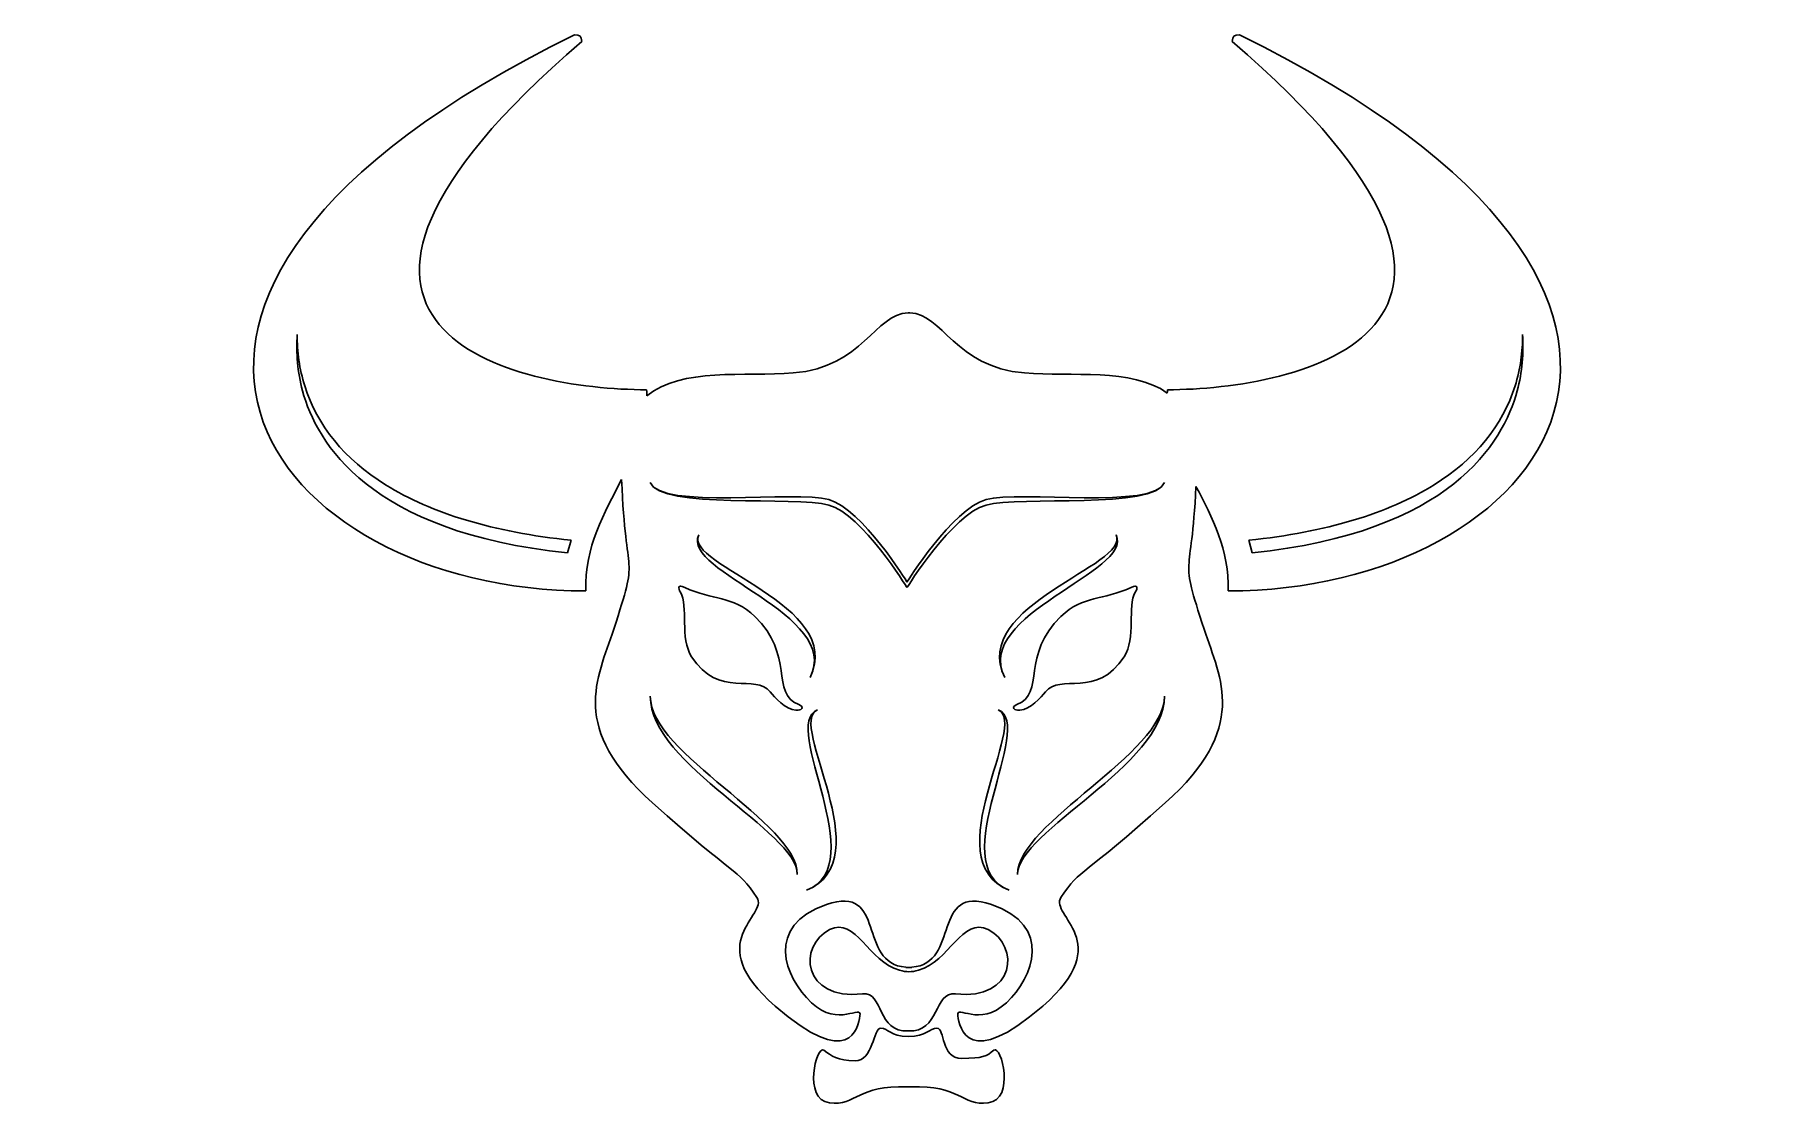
# Model space of a CAD drawing. Extents: x -102 to 712, y -1 to 499.
import ezdxf

# ---------------------------------------------------------------- set-up
doc = ezdxf.new("R2010")
doc.units = 0
doc.layers.add('bullhead-vector-2', color=7, linetype='CONTINUOUS')

msp = doc.modelspace()

# ---------------------------------------------------------------- linework, layer by layer
at = {"layer": 'bullhead-vector-2', "color": 7}
for points in [[(305.5272, 368.8728), (305.5272, 368.8632)], [(306.2904, 368.8632), (306.2904, 368.8728)], [(592.3032, 358.8192), (592.3032, 358.8192)], [(425.268, 289.7736), (425.268, 289.7736)], [(148.2, 262.7496), (146.58648, 256.9104)], [(402.5712, 265.2408), (402.5712, 265.2408)], [(464.5056, 262.7496), (466.1208, 256.9104)], [(411.5688, 238.47384), (411.5688, 238.47384)], [(259.7688, 198.68616), (259.7688, 198.68616)], [(185.16936, 189.99552), (185.16936, 189.99552)], [(253.1952, 183.39192), (253.1952, 183.39192)], [(347.5704, 183.62904), (347.5704, 183.62904)], [(356.6184, 106.7184), (356.6184, 106.7184)], [(258.1632, 99.36), (258.1632, 99.36)], [(304.4568, 63.47352), (304.4568, 63.3216)], [(307.26, 63.3216), (307.26, 63.47352)], [(284.2032, 51.01032), (284.2032, 51.01032)], [(306.8376, 7.617192), (304.9776, 7.617192)], [(342.9384, 0.1575), (342.9384, 0.1575)]]:
    msp.add_lwpolyline(points, dxfattribs=at)
for points in [[(149.84904, 498.66), (-102.07032, 375.0552), (8.553744, 239.09256), (155.0232, 239.09256)], [(153.16872, 495.5688), (152.89032, 498.1464), (152.44128, 498.5664), (149.84904, 498.66)], [(454.9968, 239.09256), (601.4664, 239.09256), (712.0896, 375.0552), (460.1712, 498.66)], [(460.1712, 498.66), (457.5768, 498.5664), (457.128, 498.1464), (456.8496, 495.5688)], [(183.45288, 333.0312), (123.19584, 333.0312), (-4.269384, 360.0696), (153.16872, 495.5688)], [(456.8496, 495.5688), (614.2896, 360.0696), (486.8232, 333.0312), (426.5664, 333.0312)], [(305.5272, 368.8632), (289.9944, 368.5968), (284.7984, 343.6248), (251.9208, 340.8432)], [(305.9088, 368.868), (305.7816, 368.8656), (305.6592, 368.88), (305.5272, 368.8728)], [(306.2904, 368.8728), (306.1632, 368.88), (306.036, 368.8656), (305.9088, 368.868)], [(359.8968, 340.8432), (327.0216, 343.6248), (321.8232, 368.5968), (306.2904, 368.8632)], [(22.877808, 332.508), (20.510616, 341.3352), (19.798128, 350.2032), (20.403744, 358.824)], [(20.403744, 358.824), (20.307192, 350.832), (21.376872, 342.7464), (23.867808, 334.8024)], [(592.3032, 358.8192), (592.3992, 350.8296), (591.3288, 342.744), (588.8376, 334.8024)], [(589.8288, 332.508), (592.1952, 341.3328), (592.908, 350.1984), (592.3032, 358.8192)], [(251.9208, 340.8432), (229.32096, 338.9232), (199.7952, 343.6752), (183.57384, 330.132)], [(426.5016, 331.4856), (409.9752, 343.3536), (381.708, 338.9904), (359.8968, 340.8432)], [(23.867808, 334.8024), (29.69904, 316.2096), (42.4152, 300.6744), (61.66512, 288.6288)], [(588.8376, 334.8024), (583.008, 316.2096), (570.2904, 300.672), (551.0424, 288.6288)], [(146.58648, 256.9104), (54.12096, 266.3184), (29.38512, 308.2392), (22.877808, 332.508)], [(183.57384, 330.132), (183.5568, 331.0896), (183.52224, 332.052), (183.45288, 333.0312)], [(426.5664, 333.0312), (426.528, 332.508), (426.5256, 331.9992), (426.5016, 331.4856)], [(466.1208, 256.9104), (558.5832, 266.3184), (583.32, 308.2392), (589.8288, 332.508)], [(61.66512, 288.6288), (83.05872, 275.2416), (112.1616, 266.5392), (148.2, 262.7496)], [(155.0232, 239.09256), (154.51872, 259.7664), (163.70616, 275.5056), (171.7932, 291.132)], [(171.7932, 291.132), (173.71872, 241.9752), (180.22416, 258.1128), (168.1032, 221.20032)], [(268.548, 281.7576), (252.9144, 286.1664), (189.97872, 276.948), (185.16936, 289.7736)], [(185.16936, 289.7736), (189.97872, 276.948), (252.9144, 283.596), (268.548, 279.1872)], [(425.268, 289.7736), (420.456, 276.948), (357.5232, 286.1664), (341.8896, 281.7576)], [(341.8896, 279.1872), (357.5232, 283.596), (420.456, 276.948), (425.268, 289.7736)], [(443.7168, 221.20032), (431.8656, 257.292), (437.8176, 242.6664), (439.8888, 287.9352)], [(439.8888, 287.9352), (447.5184, 273.3384), (455.4648, 258.36), (454.9968, 239.09256)], [(551.0424, 288.6288), (529.6464, 275.2392), (500.544, 266.5392), (464.5056, 262.7496)], [(305.0088, 243.2736), (305.0088, 243.2736), (284.1816, 277.3488), (268.548, 281.7576)], [(268.548, 279.1872), (284.1816, 274.7784), (305.0088, 240.7056), (305.0088, 240.7056)], [(341.8896, 281.7576), (326.2536, 277.3488), (305.0088, 243.2736), (305.0088, 243.2736)], [(305.0088, 240.7056), (305.0088, 240.7056), (326.2536, 274.7784), (341.8896, 279.1872)], [(207.8268, 265.2408), (199.38384, 248.0184), (274.8432, 228.28968), (259.7688, 198.68616)], [(259.7688, 198.68616), (276.4032, 232.69512), (200.83512, 250.98), (207.8268, 265.2408)], [(402.5712, 265.2408), (409.5624, 250.98), (333.996, 232.69512), (350.6304, 198.68616)], [(350.6304, 198.68616), (335.5536, 228.28968), (411.0144, 248.0184), (402.5712, 265.2408)], [(199.24968, 238.47384), (198.08352, 240.492), (197.8416, 242.3256), (201.23352, 240.7368)], [(204.47448, 208.37712), (198.8448, 217.1148), (203.0448, 231.91968), (199.24968, 238.47384)], [(201.23352, 240.7368), (214.5432, 234.50808), (223.4616, 237.19872), (233.9952, 227.18256)], [(376.8264, 227.18256), (387.3552, 237.19872), (396.2736, 234.50808), (409.584, 240.7368)], [(411.5688, 238.47384), (407.772, 231.91968), (411.9744, 217.1148), (406.3416, 208.37712)], [(409.584, 240.7368), (412.9776, 242.3256), (412.7328, 240.492), (411.5688, 238.47384)], [(168.1032, 221.20032), (160.3884, 197.7048), (147.14904, 175.31808), (186.22584, 140.2068)], [(233.9952, 227.18256), (252.612, 209.46936), (241.2, 191.3748), (254.4696, 186.08064)], [(356.3496, 186.08064), (369.6168, 191.3748), (358.2048, 209.46936), (376.8264, 227.18256)], [(425.592, 140.2068), (464.6688, 175.31808), (451.428, 197.7048), (443.7168, 221.20032)], [(241.1616, 192.02712), (234.50712, 200.66712), (217.09128, 188.77512), (204.47448, 208.37712)], [(406.3416, 208.37712), (393.7248, 188.77512), (376.3104, 200.66712), (369.6552, 192.02712)], [(185.16936, 189.99552), (185.16936, 157.83096), (253.8168, 126.88512), (253.8168, 106.7184)], [(253.8168, 106.7184), (253.8168, 131.07), (185.16936, 162.9384), (185.16936, 189.99552)], [(253.1952, 183.39192), (248.2392, 183.81288), (243.1608, 189.43416), (241.1616, 192.02712)], [(356.6184, 106.7184), (356.6184, 126.88512), (425.2656, 157.83096), (425.2656, 189.99552)], [(425.2656, 189.99552), (425.2656, 162.9384), (356.6184, 131.07), (356.6184, 106.7184)], [(369.6552, 192.02712), (367.656, 189.43416), (362.5776, 183.81288), (357.624, 183.39192)], [(263.2632, 183.62904), (245.5392, 176.30448), (289.0584, 111.57744), (258.1632, 99.36)], [(258.1632, 99.36), (293.1432, 113.84904), (248.5848, 177.56448), (263.2632, 183.62904)], [(254.4696, 186.08064), (257.4168, 184.90776), (255.7704, 183.17616), (253.1952, 183.39192)], [(347.5704, 183.62904), (362.2512, 177.56448), (317.6952, 113.84904), (352.6704, 99.36)], [(352.6704, 99.36), (321.7776, 111.57744), (365.2968, 176.30448), (347.5704, 183.62904)], [(357.624, 183.39192), (355.0488, 183.17616), (353.4, 184.90776), (356.3496, 186.08064)], [(186.22584, 140.2068), (225.30288, 105.09552), (225.55872, 110.09352), (234.93, 96.03648)], [(376.8888, 96.03648), (386.2632, 110.09352), (386.5152, 105.09552), (425.592, 140.2068)], [(267.4248, 92.7768), (295.5936, 102.44712), (281.6568, 65.13192), (304.4568, 63.47352)], [(307.26, 63.47352), (330.0552, 65.13192), (316.224, 102.44712), (344.3952, 92.7768)], [(234.93, 96.03648), (240.5952, 87.54096), (208.5948, 75.64776), (243.4248, 45.34584)], [(260.4168, 46.90416), (247.6752, 58.80288), (238.54128, 82.8684), (267.4248, 92.7768)], [(344.3952, 92.7768), (373.2768, 82.8684), (364.1424, 58.80288), (351.4008, 46.90416)], [(368.3904, 45.34584), (403.2264, 75.64776), (371.2224, 87.54096), (376.8888, 96.03648)], [(268.9104, 81.02904), (281.0424, 87.2148), (287.0352, 66.02352), (301.4736, 62.05416)], [(310.3392, 62.05416), (324.7848, 66.02352), (330.78, 87.2148), (342.9048, 81.02904)], [(284.2032, 51.01032), (256.0368, 47.96808), (254.0448, 73.45416), (268.9104, 81.02904)], [(342.9048, 81.02904), (357.7728, 73.45416), (355.7784, 47.96808), (327.6168, 51.01032)], [(301.4736, 62.05416), (303.1536, 61.5984), (304.6224, 61.3752), (305.9088, 61.32288)], [(304.4568, 63.3216), (304.7856, 63.35808), (305.1216, 63.38616), (305.4768, 63.38616)], [(305.4768, 63.38616), (305.6112, 63.38616), (305.7288, 63.40224), (305.856, 63.40776)], [(305.856, 63.40776), (305.9904, 63.40224), (306.1056, 63.38616), (306.24, 63.38616)], [(305.9088, 61.32288), (307.1976, 61.3752), (308.6664, 61.5984), (310.3392, 62.05416)], [(306.24, 63.38616), (306.5952, 63.38616), (306.9312, 63.35808), (307.26, 63.3216)], [(305.5656, 33.74064), (290.8776, 32.85744), (294.3456, 52.11096), (284.2032, 51.01032)], [(327.6168, 51.01032), (317.4744, 52.11096), (320.256, 32.85744), (305.5656, 33.74064)], [(243.4248, 45.34584), (278.256, 15.052512), (282.2208, 35.15712), (283.0704, 40.82064)], [(283.0704, 40.82064), (283.92, 46.4832), (273.1584, 35.01192), (260.4168, 46.90416)], [(351.4008, 46.90416), (338.6592, 35.01192), (327.9, 46.4832), (328.7496, 40.82064)], [(328.7496, 40.82064), (329.5968, 35.15712), (333.5616, 15.052512), (368.3904, 45.34584)], [(280.7616, 19.827192), (289.4544, 19.545936), (289.0152, 35.05872), (292.8096, 35.05872)], [(292.8096, 35.05872), (296.3112, 35.05872), (296.94, 31.17936), (305.628, 31.17936)], [(305.628, 31.17936), (314.3136, 31.17936), (315.504, 35.05872), (319.0056, 35.05872)], [(319.0056, 35.05872), (322.8048, 35.05872), (320.6568, 20.893128), (330.5592, 20.893128)], [(268.8792, 0.1575), (256.1664, 1.721251), (262.7712, 27.47616), (266.2368, 24.71616)], [(266.2368, 24.71616), (269.7048, 21.948744), (272.46, 20.101872), (280.7616, 19.827192)], [(330.5592, 20.893128), (340.4664, 20.893128), (342.1104, 21.948744), (345.5808, 24.71616)], [(345.5808, 24.71616), (349.0416, 27.47616), (355.6512, 1.721251), (342.9384, 0.1575)], [(304.9776, 7.617192), (282.372, 8.65968), (281.2536, -1.363126), (268.8792, 0.1575)], [(342.9384, 0.1575), (330.564, -1.363126), (329.4504, 8.65968), (306.8376, 7.617192)]]:
    msp.add_open_spline(points, degree=3, dxfattribs=at)

doc.saveas('drawing.dxf')
